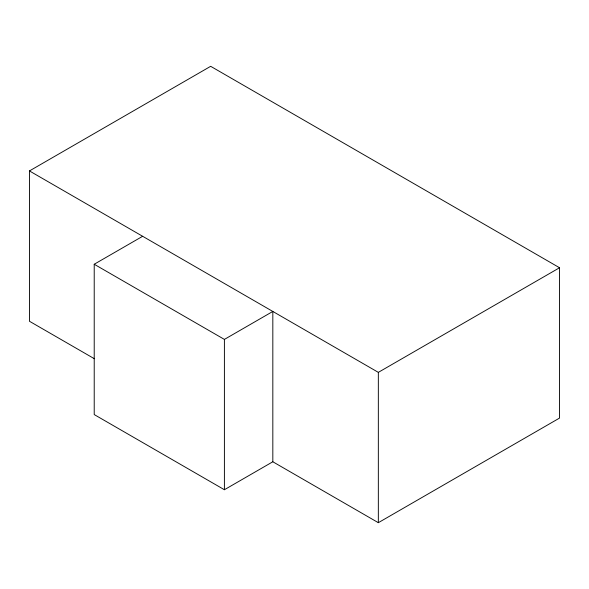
<?xml version="1.0" encoding="UTF-8"?>
<svg xmlns="http://www.w3.org/2000/svg" width="589" height="589" viewBox="0 0 589 589"><rect width="100%" height="100%" fill="white"/><g stroke="black" fill="none" stroke-linecap="round" stroke-linejoin="round"><path stroke-width="0.88" d="M94.358 358.73L29.45 321.255L29.45 170.935L210.663 66.314L559.55 267.745L559.55 418.065L378.337 522.686L272.825 461.769L224.402 489.731L94.218 414.568L94.218 264.247L142.648 236.292M94.218 264.247L224.402 339.411L272.825 311.448L272.825 461.769M29.45 170.935L378.337 372.366L559.55 267.745M378.337 372.366L378.337 522.686M224.402 339.411L224.402 489.731"/></g></svg>
